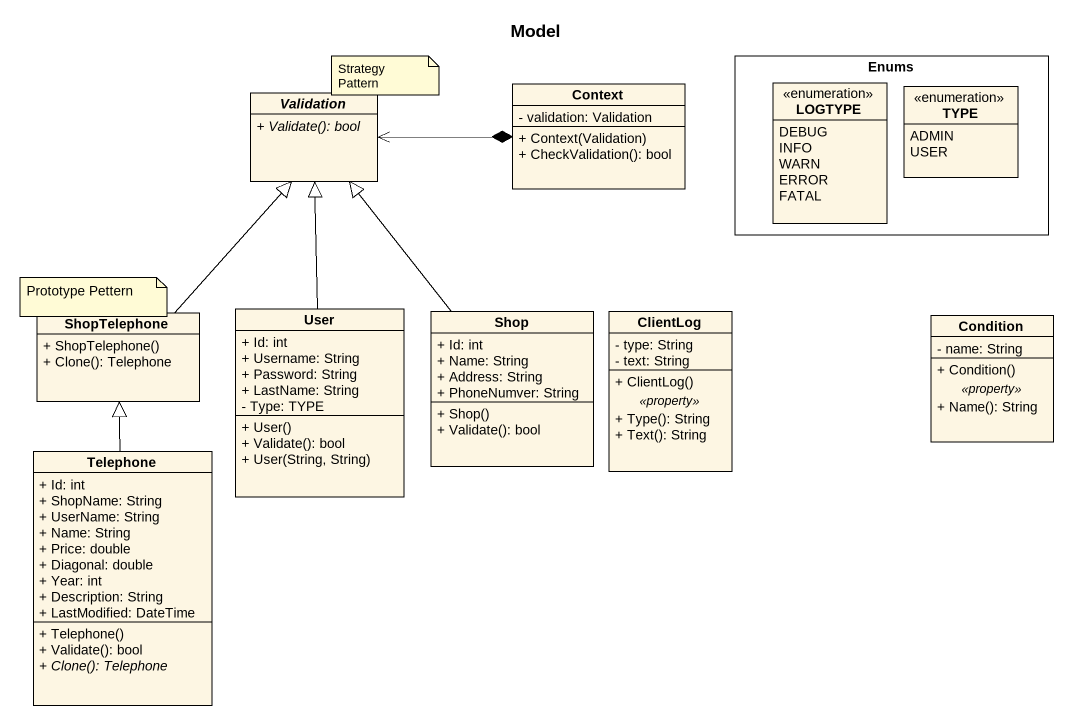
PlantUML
@startuml
title Model
hide circle
hide empty members
skinparam classAttributeIconSize 0
rectangle Enums {
  enum LOGTYPE {
    DEBUG
    INFO
    WARN
    ERROR
    FATAL
  }
  enum TYPE {
    ADMIN
    USER
  }
}
abstract class Validation {
  {abstract} + Validate(): bool
}
class Context {
  - validation: Validation
  + Context(Validation)
  + CheckValidation(): bool
}
class ShopTelephone {
  + ShopTelephone()
  + Clone(): Telephone
}
class User {
  + Id: int
  + Username: String
  + Password: String
  + LastName: String
  - Type: TYPE
  + User()
  + Validate(): bool
  + User(String, String)
}
class Shop {
  + Id: int
  + Name: String
  + Address: String
  + PhoneNumver: String
  + Shop()
  + Validate(): bool
}
class ClientLog {
  - type: String
  - text: String
  --
  + ClientLog()
  .. <<property>> ..
  + Type(): String
  + Text(): String
}
class Condition {
  - name: String
  --
  + Condition()
  .. <<property>> ..
  + Name(): String
}
class Telephone {
  + Id: int
  + ShopName: String
  + UserName: String
  + Name: String
  + Price: double
  + Diagonal: double
  + Year: int
  + Description: String
  + LastModified: DateTime
  + Telephone()
  + Validate(): bool
  {abstract} + Clone(): Telephone
}
Validation <-right-* Context
ShopTelephone -up-|> Validation
User -up-|> Validation
Shop -up-|> Validation
Telephone -up-|> ShopTelephone
note as N1
  Strategy Pattern
end note
note as N2
  Prototype Pettern
end note
@enduml
